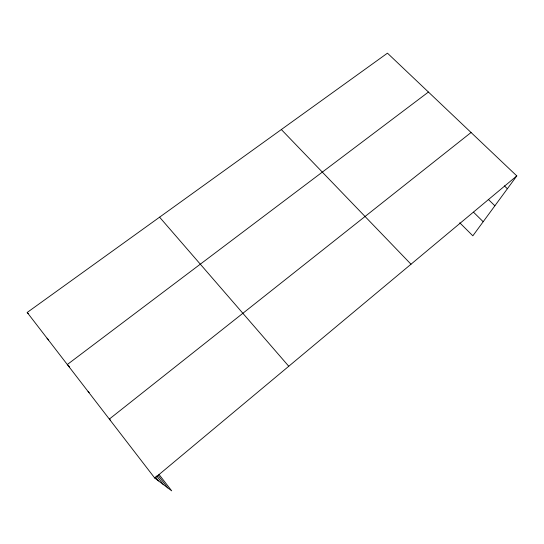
<?xml version="1.0" encoding="UTF-8"?>
<svg xmlns="http://www.w3.org/2000/svg" width="544" height="544" viewBox="0 0 544 544"><rect width="100%" height="100%" fill="white"/><g stroke="black" fill="none" stroke-linecap="round" stroke-linejoin="round"><path stroke-width="0.82" d="M158.909 474.307L171.693 490.838L154.782 478.101L27.2 312.46L387.457 53.162L516.8 175.909L472.845 235.817L459.768 222.795M154.782 478.101L516.8 175.909M471.056 132.498L109.33 419.091L110.548 420.226M428.434 92.045L67.306 364.534L69.632 366.908M504.376 185.871L507.375 188.748M488.26 199.356L494.877 205.788M473.504 212.187L483.188 221.721M88.074 391.496L89.209 392.612M281.336 129.54L411.006 264.221M47.022 338.198L48.674 339.925M27.2 312.46L28.315 313.657M159.582 217.172L288.762 366.262M158.127 475.381L167.804 487.914M156.706 475.946L163.343 484.548M155.407 476.891L158.494 480.896"/></g></svg>
